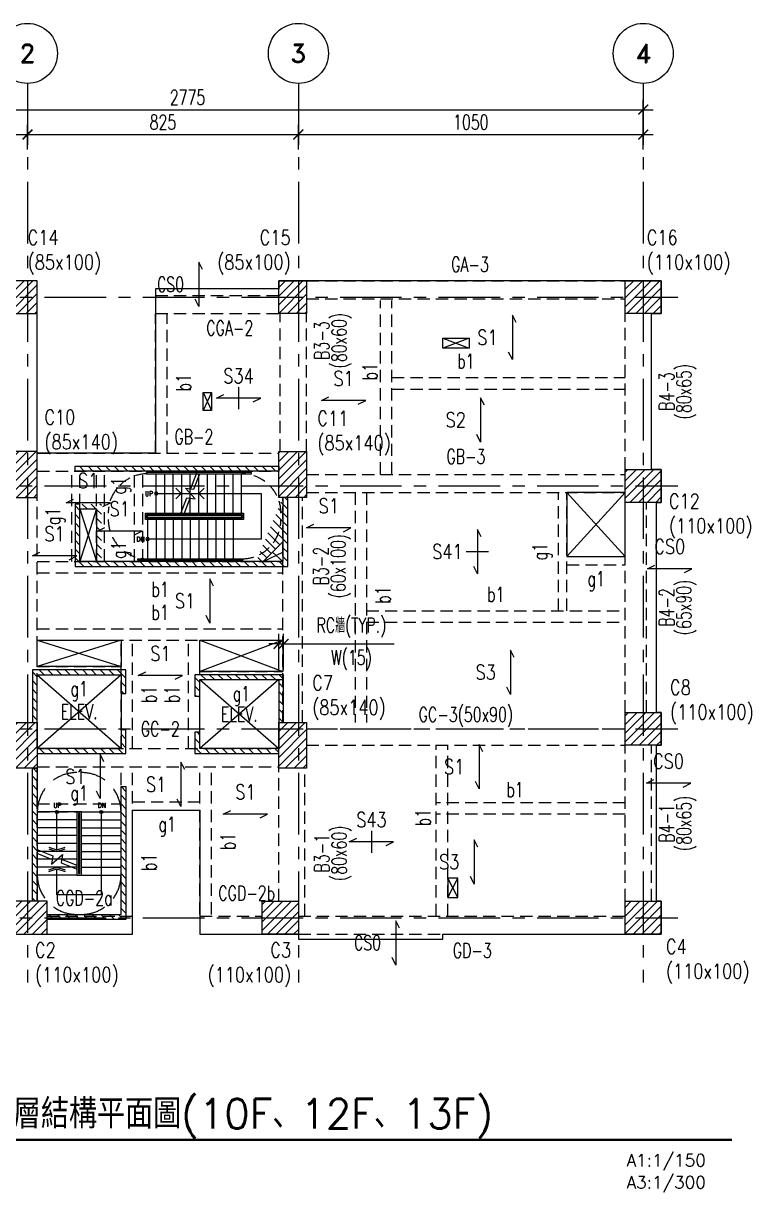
# Model space of a CAD drawing. Header units: millimetres. Extents: x -3377 to 119122, y -22007 to 15479.
# Drawn here: x 65239 to 67457, y -17970 to -14409 of the extents above; entities that cross this region are included whole.
import ezdxf
from ezdxf.enums import TextEntityAlignment as Align

# ---------------------------------------------------------------- set-up
doc = ezdxf.new("R2010")
doc.units = ezdxf.units.MM
doc.header["$LTSCALE"] = 150
doc.header["$MEASUREMENT"] = 0
for name, pattern in [('CENTER', [2, 1.25, -0.25, 0.25, -0.25]), ('CONTINOUS', [0]), ('HIDDEN', [0.375, 0.25, -0.125]), ('HIDDENX2', [0.75, 0.5, -0.25])]:
    doc.linetypes.add(name, pattern=pattern)
doc.layers.get('0').update_dxf_attribs({"plot": 0})
for name, color, linetype in [('S-COL', 7, 'Continuous'), ('S-COLB', 4, 'HIDDEN'), ('S-CONCB-W', 140, 'HIDDEN'), ('S-CONCWALL', 30, 'Continuous'), ('S-DIM', 2, 'Continuous'), ('S-GRID', 1, 'CENTER'), ('S-GRID-DIM', 2, 'Continuous'), ('S-GRID-T', 3, 'Continuous'), ('S-HATCH-COL', 13, 'Continuous'), ('S-HATCH-CONCWALL', 161, 'Continuous'), ('S-OPEN', 13, 'Continuous'), ('S-RCBMB', 3, 'HIDDEN'), ('S-RCBMG', 2, 'HIDDEN'), ('S-SLAB', 5, 'Continuous'), ('S-SLABT', 2, 'Continuous'), ('S-STAIR', 1, 'Continuous'), ('S-TEXT', 2, 'Continuous'), ('S-TEXTB', 3, 'Continuous'), ('S-TEXTC', 3, 'Continuous'), ('S-TEXTG', 2, 'Continuous'), ('S-TITLE', 2, 'Continuous')]:
    doc.layers.add(name, color=color, linetype=linetype)
doc.styles.add('3E', font='simplex.shx', dxfattribs={"width": 0.8, "height": 45, "bigfont": 'dayus.shx'})
doc.styles.add('CD1', font='romand', dxfattribs={"height": 3})
doc.styles.add('CD2', font='romand', dxfattribs={"height": 15})
doc.styles.add('CHINA', font='romans.shx', dxfattribs={"width": 0.8, "bigfont": 'china.shx'})
doc.styles.add('CS4', font='romans.shx', dxfattribs={"width": 0.7, "height": 45, "bigfont": 'lsp.shx'})
doc.dimstyles.new('DIM150', dxfattribs={"dimscale": 15, "dimtxt": 3, "dimasz": 2, "dimexe": 2, "dimexo": 2, "dimgap": 1, "dimtad": 1, "dimdec": 1, "dimdsep": 46, "dimtxsty": 'CS4', "dimblk1": 'ARCHTICK', "dimblk2": 'ARCHTICK', "dimsah": 1, "dimcen": 2, "dimdle": 2, "dimadec": 0, "dimazin": 0, "dimtfac": 1, "dimtdec": 1, "dimtmove": 0, "dimatfit": 3, "dimldrblk": 'TAA', "dimfxl": 0, "dimtolj": 1, "dimarcsym": 0})

# ---------------------------------------------------------------- blocks, each defined once
blk = doc.blocks.new('SG1')
at = {"layer": 'S-GRID-T'}
blk.add_circle((0, 6.09375), 6.09375, dxfattribs=at)
at = {"layer": 'S-GRID-T', "style": 'CD2'}
blk.add_attdef('GRID-BUB', text='', height=3.75, dxfattribs=at).set_placement((0, 6.09375), align=Align.MIDDLE_CENTER)
blk = doc.blocks.new('SG2')
at = {"layer": 'S-GRID-T'}
blk.add_circle((-6.09375, 0), 6.09375, dxfattribs=at)
at = {"layer": 'S-GRID-T', "style": 'CD2'}
blk.add_attdef('GRID-BUB', text='', height=3.75, dxfattribs=at).set_placement((-6.09375, 0), align=Align.MIDDLE_CENTER)
blk = doc.blocks.new('_ARCHTICK')
at = {"color": 0, "linetype": 'ByBlock', "const_width": 0.15}
blk.add_lwpolyline([(-0.5, -0.5), (0.5, 0.5)], dxfattribs=at)
blk = doc.blocks.new('*D71')
at = {"layer": 'DEFPOINTS', "color": 0, "transparency": 16777216}
for p in [(-5535.9, -424.9), (-8310.9, -500.6), (-5535.9, -500.6)]:
    blk.add_point(p, dxfattribs=at)
at = {"layer": 'S-GRID-DIM', "color": 0, "lineweight": -2, "transparency": 16777216}
for p, q in [((-8340.9, -424.9), (-5505.9, -424.9)), ((-8310.9, -470.6), (-8310.9, -394.9)), ((-5535.9, -470.6), (-5535.9, -394.9))]:
    blk.add_line(p, q, dxfattribs=at)
at = {"layer": 'S-GRID-DIM', "color": 0, "lineweight": -2, "transparency": 16777216, "xscale": 30, "yscale": 30, "zscale": 30, "rotation": 180}
blk.add_blockref('_ARCHTICK', (-8310.9, -424.9), dxfattribs=at)
at = {"layer": 'S-GRID-DIM', "color": 0, "lineweight": -2, "transparency": 16777216, "xscale": 30, "yscale": 30, "zscale": 30}
blk.add_blockref('_ARCHTICK', (-5535.9, -424.9), dxfattribs=at)
at = {"layer": 'S-GRID-DIM', "color": 0, "transparency": 16777216, "insert": (-6923.4, -387.4), "char_height": 45, "attachment_point": 5, "style": 'CS4'}
blk.add_mtext('\\A1;2775', dxfattribs=at)
blk = doc.blocks.new('TAA')
at = {"linetype": 'Continuous'}
blk.add_line((0, 0), (-1.66, 0), dxfattribs=at)
blk.add_solid([(-1.5, -0.25), (-1.5, 0.25), (0, 0)], dxfattribs=at)
blk = doc.blocks.new('*D72')
at = {"layer": 'DEFPOINTS', "color": 0, "transparency": 16777216}
for p in [(-7410.9, -500.6), (-8310.9, -576.2), (-7410.9, -576.2)]:
    blk.add_point(p, dxfattribs=at)
at = {"layer": 'S-GRID-DIM', "color": 0, "lineweight": -2, "transparency": 16777216}
for p, q in [((-8310.9, -546.2), (-8310.9, -470.6)), ((-7410.9, -546.2), (-7410.9, -470.6)), ((-8340.9, -500.6), (-7380.9, -500.6))]:
    blk.add_line(p, q, dxfattribs=at)
at = {"layer": 'S-GRID-DIM', "color": 0, "lineweight": -2, "transparency": 16777216, "xscale": 30, "yscale": 30, "zscale": 30, "rotation": 180}
blk.add_blockref('_ARCHTICK', (-8310.9, -500.6), dxfattribs=at)
at = {"layer": 'S-GRID-DIM', "color": 0, "lineweight": -2, "transparency": 16777216, "xscale": 30, "yscale": 30, "zscale": 30}
blk.add_blockref('_ARCHTICK', (-7410.9, -500.6), dxfattribs=at)
at = {"layer": 'S-GRID-DIM', "color": 0, "transparency": 16777216, "insert": (-7860.9, -463.1), "char_height": 45, "attachment_point": 5, "style": 'CS4'}
blk.add_mtext('\\A1;900', dxfattribs=at)
blk = doc.blocks.new('*D73')
at = {"layer": 'DEFPOINTS', "color": 0, "transparency": 16777216}
for p in [(-6585.9, -500.6), (-7410.9, -576.2), (-6585.9, -576.2)]:
    blk.add_point(p, dxfattribs=at)
at = {"layer": 'S-GRID-DIM', "color": 0, "lineweight": -2, "transparency": 16777216}
for p, q in [((-7410.9, -546.2), (-7410.9, -470.6)), ((-6585.9, -546.2), (-6585.9, -470.6)), ((-7440.9, -500.6), (-6555.9, -500.6))]:
    blk.add_line(p, q, dxfattribs=at)
at = {"layer": 'S-GRID-DIM', "color": 0, "lineweight": -2, "transparency": 16777216, "xscale": 30, "yscale": 30, "zscale": 30, "rotation": 180}
blk.add_blockref('_ARCHTICK', (-7410.9, -500.6), dxfattribs=at)
at = {"layer": 'S-GRID-DIM', "color": 0, "lineweight": -2, "transparency": 16777216, "xscale": 30, "yscale": 30, "zscale": 30}
blk.add_blockref('_ARCHTICK', (-6585.9, -500.6), dxfattribs=at)
at = {"layer": 'S-GRID-DIM', "color": 0, "transparency": 16777216, "insert": (-6998.4, -463.1), "char_height": 45, "attachment_point": 5, "style": 'CS4'}
blk.add_mtext('\\A1;825', dxfattribs=at)
blk = doc.blocks.new('*D74')
at = {"layer": 'DEFPOINTS', "color": 0, "transparency": 16777216}
for p in [(-5535.9, -500.6), (-6585.9, -576.2), (-5535.9, -576.2)]:
    blk.add_point(p, dxfattribs=at)
at = {"layer": 'S-GRID-DIM', "color": 0, "lineweight": -2, "transparency": 16777216}
for p, q in [((-6585.9, -546.2), (-6585.9, -470.6)), ((-5535.9, -546.2), (-5535.9, -470.6)), ((-6615.9, -500.6), (-5505.9, -500.6))]:
    blk.add_line(p, q, dxfattribs=at)
at = {"layer": 'S-GRID-DIM', "color": 0, "lineweight": -2, "transparency": 16777216, "xscale": 30, "yscale": 30, "zscale": 30, "rotation": 180}
blk.add_blockref('_ARCHTICK', (-6585.9, -500.6), dxfattribs=at)
at = {"layer": 'S-GRID-DIM', "color": 0, "lineweight": -2, "transparency": 16777216, "xscale": 30, "yscale": 30, "zscale": 30}
blk.add_blockref('_ARCHTICK', (-5535.9, -500.6), dxfattribs=at)
at = {"layer": 'S-GRID-DIM', "color": 0, "transparency": 16777216, "insert": (-6060.9, -463.1), "char_height": 45, "attachment_point": 5, "style": 'CS4'}
blk.add_mtext('\\A1;1050', dxfattribs=at)
blk = doc.blocks.new('*D75')
at = {"layer": 'DEFPOINTS', "color": 0, "transparency": 16777216}
for p in [(-8779.1, -995.9), (-8703.4, -995.9), (-8703.4, -2885.9)]:
    blk.add_point(p, dxfattribs=at)
at = {"layer": 'S-GRID-DIM', "color": 0, "lineweight": -2, "transparency": 16777216}
for p, q in [((-8733.4, -995.9), (-8809.1, -995.9)), ((-8779.1, -2915.9), (-8779.1, -965.9)), ((-8733.4, -2885.9), (-8809.1, -2885.9))]:
    blk.add_line(p, q, dxfattribs=at)
at = {"layer": 'S-GRID-DIM', "color": 0, "lineweight": -2, "transparency": 16777216, "xscale": 30, "yscale": 30, "zscale": 30}
for p, rotation in [((-8779.1, -995.9), 90), ((-8779.1, -2885.9), 270)]:
    blk.add_blockref('_ARCHTICK', p, dxfattribs=dict(at, rotation=rotation))
at = {"layer": 'S-GRID-DIM', "color": 0, "transparency": 16777216, "insert": (-8816.6, -1940.9), "char_height": 45, "attachment_point": 5, "rotation": 90, "style": 'CS4'}
blk.add_mtext('\\A1;1890', dxfattribs=at)
blk = doc.blocks.new('*D76')
at = {"layer": 'DEFPOINTS', "color": 0, "transparency": 16777216}
for p in [(-8703.4, -2310.9), (-8627.8, -2310.9), (-8627.8, -2885.9)]:
    blk.add_point(p, dxfattribs=at)
at = {"layer": 'S-GRID-DIM', "color": 0, "lineweight": -2, "transparency": 16777216}
for p, q in [((-8657.8, -2310.9), (-8733.4, -2310.9)), ((-8703.4, -2915.9), (-8703.4, -2280.9)), ((-8657.8, -2885.9), (-8733.4, -2885.9))]:
    blk.add_line(p, q, dxfattribs=at)
at = {"layer": 'S-GRID-DIM', "color": 0, "lineweight": -2, "transparency": 16777216, "xscale": 30, "yscale": 30, "zscale": 30}
for p, rotation in [((-8703.4, -2310.9), 90), ((-8703.4, -2885.9), 270)]:
    blk.add_blockref('_ARCHTICK', p, dxfattribs=dict(at, rotation=rotation))
at = {"layer": 'S-GRID-DIM', "color": 0, "transparency": 16777216, "insert": (-8740.9, -2598.4), "char_height": 45, "attachment_point": 5, "rotation": 90, "style": 'CS4'}
blk.add_mtext('\\A1;575', dxfattribs=at)
blk = doc.blocks.new('*D77')
at = {"layer": 'DEFPOINTS', "color": 0, "transparency": 16777216}
for p in [(-8703.4, -1570.9), (-8627.8, -1570.9), (-8627.8, -2310.9)]:
    blk.add_point(p, dxfattribs=at)
at = {"layer": 'S-GRID-DIM', "color": 0, "lineweight": -2, "transparency": 16777216}
for p, q in [((-8703.4, -2340.9), (-8703.4, -1540.9)), ((-8657.8, -1570.9), (-8733.4, -1570.9)), ((-8657.8, -2310.9), (-8733.4, -2310.9))]:
    blk.add_line(p, q, dxfattribs=at)
at = {"layer": 'S-GRID-DIM', "color": 0, "lineweight": -2, "transparency": 16777216, "xscale": 30, "yscale": 30, "zscale": 30}
for p, rotation in [((-8703.4, -1570.9), 90), ((-8703.4, -2310.9), 270)]:
    blk.add_blockref('_ARCHTICK', p, dxfattribs=dict(at, rotation=rotation))
at = {"layer": 'S-GRID-DIM', "color": 0, "transparency": 16777216, "insert": (-8740.9, -1940.9), "char_height": 45, "attachment_point": 5, "rotation": 90, "style": 'CS4'}
blk.add_mtext('\\A1;740', dxfattribs=at)
blk = doc.blocks.new('*D78')
at = {"layer": 'DEFPOINTS', "color": 0, "transparency": 16777216}
for p in [(-8703.4, -995.9), (-8627.8, -995.9), (-8627.8, -1570.9)]:
    blk.add_point(p, dxfattribs=at)
at = {"layer": 'S-GRID-DIM', "color": 0, "lineweight": -2, "transparency": 16777216}
for p, q in [((-8657.8, -995.9), (-8733.4, -995.9)), ((-8703.4, -1600.9), (-8703.4, -965.9)), ((-8657.8, -1570.9), (-8733.4, -1570.9))]:
    blk.add_line(p, q, dxfattribs=at)
at = {"layer": 'S-GRID-DIM', "color": 0, "lineweight": -2, "transparency": 16777216, "xscale": 30, "yscale": 30, "zscale": 30}
for p, rotation in [((-8703.4, -995.9), 90), ((-8703.4, -1570.9), 270)]:
    blk.add_blockref('_ARCHTICK', p, dxfattribs=dict(at, rotation=rotation))
at = {"layer": 'S-GRID-DIM', "color": 0, "transparency": 16777216, "insert": (-8740.9, -1283.4), "char_height": 45, "attachment_point": 5, "rotation": 90, "style": 'CS4'}
blk.add_mtext('\\A1;575', dxfattribs=at)
blk = doc.blocks.new('COL(2F-16F)')
for points in [[(-8365.9, -945.9), (-8255.9, -945.9), (-8255.9, -1045.9), (-8365.9, -1045.9)], [(-7380.9, -945.9), (-7465.9, -945.9), (-7465.9, -1045.9), (-7380.9, -1045.9)], [(-6645.9, -945.9), (-6560.9, -945.9), (-6560.9, -1045.9), (-6645.9, -1045.9)], [(-5590.9, -945.9), (-5480.9, -945.9), (-5480.9, -1045.9), (-5590.9, -1045.9)], [(-7380.9, -1465.9), (-7465.9, -1465.9), (-7465.9, -1605.9), (-7380.9, -1605.9)], [(-6645.9, -1465.9), (-6560.9, -1465.9), (-6560.9, -1605.9), (-6645.9, -1605.9)], [(-8365.9, -1510.9), (-8255.9, -1510.9), (-8255.9, -1610.9), (-8365.9, -1610.9)], [(-5590.9, -1520.9), (-5480.9, -1520.9), (-5480.9, -1620.9), (-5590.9, -1620.9)], [(-8365.9, -2245.9), (-8255.9, -2245.9), (-8255.9, -2345.9), (-8365.9, -2345.9)], [(-5590.9, -2260.9), (-5480.9, -2260.9), (-5480.9, -2360.9), (-5590.9, -2360.9)], [(-7465.9, -2290.9), (-7380.9, -2290.9), (-7380.9, -2430.9), (-7465.9, -2430.9)], [(-6645.9, -2290.9), (-6560.9, -2290.9), (-6560.9, -2430.9), (-6645.9, -2430.9)], [(-8365.9, -2835.9), (-8255.9, -2835.9), (-8255.9, -2935.9), (-8365.9, -2935.9)], [(-7350.9, -2835.9), (-7460.9, -2835.9), (-7460.9, -2935.9), (-7350.9, -2935.9)], [(-6695.9, -2835.9), (-6585.9, -2835.9), (-6585.9, -2935.9), (-6695.9, -2935.9)], [(-5590.9, -2835.9), (-5480.9, -2835.9), (-5480.9, -2935.9), (-5590.9, -2935.9)]]:
    blk.add_lwpolyline(points, close=True)
blk = doc.blocks.new('WALL(2F-14F)')
for points in [[(-7265.9, -1510.9), (-6645.9, -1510.9), (-6645.9, -1525.9), (-7265.9, -1525.9)], [(-7395.9, -2430.9), (-7380.9, -2430.9), (-7380.9, -2835.9), (-7395.9, -2835.9)]]:
    blk.add_lwpolyline(points, close=True)
for points in [[(-6633.4, -1800.9), (-7250.9, -1800.9), (-7250.9, -1625.9), (-7265.9, -1625.9), (-7265.9, -1815.9), (-6618.4, -1815.9), (-6618.4, -1605.9), (-6633.4, -1605.9)], [(-6633.4, -1605.9), (-6633.4, -1800.9)], [(-7380.9, -2290.9), (-7380.9, -2145.9), (-7125.9, -2145.9), (-7125.9, -2203.4), (-7110.9, -2203.4), (-7110.9, -2130.9), (-7395.9, -2130.9), (-7395.9, -2290.9), (-7380.9, -2290.9)], [(-6630.9, -2290.9), (-6630.9, -2145.9), (-6900.9, -2145.9), (-6900.9, -2210.9), (-6885.9, -2210.9), (-6885.9, -2160.9), (-6645.9, -2160.9), (-6645.9, -2290.9), (-6630.9, -2290.9)], [(-7380.9, -2385.9), (-7110.9, -2385.9), (-7110.9, -2313.4), (-7125.9, -2313.4), (-7125.9, -2370.9), (-7380.9, -2370.9), (-7380.9, -2385.9)], [(-7350.9, -2875.9), (-7125.9, -2875.9), (-7125.9, -2485.9), (-7110.9, -2485.9), (-7110.9, -2890.9), (-7350.9, -2890.9), (-7350.9, -2875.9)]]:
    blk.add_lwpolyline(points)
at = {"elevation": 1.1}
blk.add_lwpolyline([(-6645.9, -2370.9), (-6885.9, -2370.9), (-6885.9, -2320.9), (-6900.9, -2320.9), (-6900.9, -2385.9), (-6645.9, -2385.9), (-6645.9, -2370.9)], dxfattribs=at)
blk = doc.blocks.new('*D79')
at = {"layer": 'DEFPOINTS', "color": 0, "transparency": 16777216}
for p in [(66031.5, -16298.8), (66016.5, -16408), (66031.5, -16408)]:
    blk.add_point(p, dxfattribs=at)
at = {"layer": 'S-DIM', "color": 0, "lineweight": -2, "transparency": 16777216}
for p, q in [((66016.5, -16378), (66016.5, -16268.8)), ((66031.5, -16378), (66031.5, -16268.8)), ((66016.5, -16298.8), (65986.5, -16298.8)), ((66016.5, -16298.8), (66031.5, -16298.8)), ((66031.5, -16298.8), (66367.8, -16298.8))]:
    blk.add_line(p, q, dxfattribs=at)
at = {"layer": 'S-DIM', "color": 0, "lineweight": -2, "transparency": 16777216, "xscale": 30, "yscale": 30, "zscale": 30}
blk.add_blockref('_ARCHTICK', (66016.5, -16298.8), dxfattribs=at)
at = {"layer": 'S-DIM', "color": 0, "lineweight": -2, "transparency": 16777216, "xscale": 30, "yscale": 30, "zscale": 30, "rotation": 180}
blk.add_blockref('_ARCHTICK', (66031.5, -16298.8), dxfattribs=at)
at = {"layer": 'S-DIM', "color": 0, "transparency": 16777216, "char_height": 45, "attachment_point": 5, "style": 'CS4'}
for s, insert in [('\\A1;RC牆(TYP.)', (66237.9, -16249.5)), ('\\A1;W(15)', (66237.9, -16348.1))]:
    blk.add_mtext(s, dxfattribs=dict(at, insert=insert))
blk = doc.blocks.new('_PStStr')
blk.add_circle((0, 0), 0.05)
blk = doc.blocks.new('STAIR(2F-16F)')
for p, q in [((-7018.9, -1653.9, -0.5), (-7018.9, -1533.9, -0.5)), ((-6992.9, -1653.9), (-6992.9, -1533.9)), ((-6966.9, -1653.9), (-6966.9, -1533.9)), ((-6940.9, -1653.9), (-6940.9, -1533.9)), ((-6914.9, -1653.9), (-6914.9, -1533.9)), ((-6896.2, -1532.1), (-6914.7, -1579.6)), ((-6888.9, -1653.9), (-6888.9, -1533.9)), ((-6862.9, -1653.9), (-6862.9, -1533.9)), ((-6836.9, -1653.9), (-6836.9, -1533.9)), ((-6810.9, -1653.9), (-6810.9, -1533.9)), ((-6784.9, -1653.9), (-6784.9, -1533.9)), ((-6758.9, -1653.9), (-6758.9, -1533.9)), ((-6933.6, -1655.7), (-6915.1, -1608.2)), ((-7044.9, -1672.9), (-7044.9, -1792.9)), ((-7018.9, -1672.9, 0.5), (-7018.9, -1792.9, 0.5)), ((-6992.9, -1672.9, 0.5), (-6992.9, -1792.9, 0.5)), ((-6966.9, -1672.9, 0.5), (-6966.9, -1792.9, 0.5)), ((-6940.9, -1672.9, 0.5), (-6940.9, -1792.9, 0.5)), ((-6914.9, -1672.9, 0.5), (-6914.9, -1792.9, 0.5)), ((-6888.9, -1672.9, 0.5), (-6888.9, -1792.9, 0.5)), ((-6862.9, -1672.9, 0.5), (-6862.9, -1792.9, 0.5)), ((-6836.9, -1672.9, 0.5), (-6836.9, -1792.9, 0.5)), ((-6810.9, -1672.9, 0.5), (-6810.9, -1792.9, 0.5)), ((-6784.9, -1672.9, 0.5), (-6784.9, -1792.9, 0.5)), ((-7185.9, -2563.9), (-7185.9, -2815.9)), ((-7382.7, -2689.6), (-7335.1, -2708.6)), ((-7320.9, -2815.9), (-7320.9, -2736.9)), ((-7259, -2727.3), (-7306.6, -2708.2)), ((-7185.9, -2815.9), (-7320.9, -2815.9))]:
    blk.add_line(p, q)
at = {"linetype": 'CONTINOUS'}
for p, q in [((-7260.9, -2563.9), (-7380.9, -2563.9)), ((-7260.9, -2563.9), (-7260.9, -2674.9)), ((-7245.9, -2563.9), (-7260.9, -2563.9)), ((-7245.9, -2563.9), (-7125.9, -2563.9)), ((-7245.9, -2755.9), (-7245.9, -2563.9)), ((-7260.9, -2587.9), (-7380.9, -2587.9)), ((-7255.9, -2568.9), (-7255.9, -2676.2)), ((-7250.9, -2568.9), (-7255.9, -2568.9)), ((-7250.9, -2750.9), (-7250.9, -2568.9)), ((-7245.9, -2587.9), (-7125.9, -2587.9)), ((-7260.9, -2611.9), (-7380.9, -2611.9)), ((-7245.9, -2611.9), (-7125.9, -2611.9)), ((-7260.9, -2635.9), (-7380.9, -2635.9)), ((-7260.9, -2659.9), (-7380.9, -2659.9)), ((-7245.9, -2635.9), (-7125.9, -2635.9)), ((-7245.9, -2659.9), (-7125.9, -2659.9)), ((-7260.9, -2683.9), (-7380.9, -2683.9)), ((-7260.9, -2683.9), (-7380.9, -2683.9)), ((-7260.9, -2674.9), (-7260.9, -2755.9)), ((-7255.9, -2676.2), (-7255.9, -2750.9)), ((-7245.9, -2683.9), (-7125.9, -2683.9)), ((-7245.9, -2683.9), (-7125.9, -2683.9)), ((-7260.9, -2707.9), (-7380.9, -2707.9)), ((-7260.9, -2731.9), (-7380.9, -2731.9)), ((-7260.9, -2731.9), (-7380.9, -2731.9)), ((-7245.9, -2707.9), (-7125.9, -2707.9)), ((-7245.9, -2731.9), (-7125.9, -2731.9)), ((-7245.9, -2731.9), (-7125.9, -2731.9)), ((-7260.9, -2755.9), (-7380.9, -2755.9)), ((-7260.9, -2755.9), (-7245.9, -2755.9)), ((-7255.9, -2750.9), (-7250.9, -2750.9)), ((-7245.9, -2755.9), (-7125.9, -2755.9))]:
    blk.add_line(p, q, dxfattribs=at)
for points, elevation in [([(-7048.9, -1533.9), (-6728.9, -1533.9), (-6728.9, -1529.9), (-7048.9, -1529.9)], -0.5), ([(-7074.9, -1792.9), (-6754.9, -1792.9), (-6754.9, -1796.9), (-7074.9, -1796.9)], 0.5)]:
    blk.add_lwpolyline(points, close=True, dxfattribs=dict(elevation=elevation))
for points in [[(-6942.9, -1652.1), (-6925.2, -1606.7), (-6899.9, -1610.5), (-6929.9, -1577.3), (-6904.5, -1581.2), (-6886.8, -1535.7)], [(-7018.9, -1593.9), (-7018.9, -1593.9), (-6698.9, -1593.9), (-6698.9, -1732.9), (-7044.9, -1732.9)], [(-6959.2, -1578), (-6943.3, -1593.9), (-6959.2, -1609.8)], [(-6873, -1578), (-6888.9, -1593.9), (-6873, -1609.8)], [(-7050.9, -1653.9), (-6752.9, -1653.9), (-6752.9, -1672.9), (-7050.9, -1672.9), (-7050.9, -1653.9), (-7050.9, -1653.9)], [(-7380.9, -2563.9), (-7380.9, -2755.9)], [(-7320.9, -2678.9), (-7320.9, -2563.9)], [(-7125.9, -2755.9), (-7125.9, -2563.9)], [(-7379, -2679.3), (-7333.5, -2697.5), (-7337.6, -2722.8), (-7304.2, -2693.1), (-7308.2, -2718.4), (-7262.7, -2736.6)], [(-7345.7, -2670.9), (-7320.9, -2678.9), (-7296.1, -2670.9)], [(-7345.7, -2675.9), (-7320.9, -2683.9), (-7296.1, -2675.9)], [(-7345.7, -2740), (-7320.9, -2731.9), (-7296.1, -2740)], [(-7345.7, -2745), (-7320.9, -2736.9), (-7296.1, -2745)]]:
    blk.add_lwpolyline(points)
for points in [[(-7046.9, -1657.9), (-6756.9, -1657.9), (-6756.9, -1668.9), (-7046.9, -1668.9)], [(-7044.9, -1659.9), (-6758.9, -1659.9), (-6758.9, -1666.9), (-7044.9, -1666.9)]]:
    blk.add_lwpolyline(points, close=True)
for centre in [(-7320.9, -2563.9), (-7185.9, -2563.9)]:
    blk.add_circle(centre, 5)
at = {"linetype": 'HIDDEN'}
for centre, start, end in [((-7044.9, -1653.9), 90, 180), ((-6758.9, -1653.9, 0.5), 0, 90), ((-7044.9, -1672.9, 0.5), 180, 270), ((-6758.9, -1672.9, 1.1), 270, 0)]:
    blk.add_arc(centre, 120, start, end, dxfattribs=at)
at = {"linetype": 'HIDDENX2'}
for centre, start, end in [((-7260.9, -2563.9), 90.0007, 179.9999), ((-7245.9, -2563.9), 0.0001, 89.9993), ((-7260.9, -2755.9), 180.0008, 270.0033), ((-7245.9, -2755.9), 269.9967, 359.9992)]:
    blk.add_arc(centre, 120, start, end, dxfattribs=at)
at = {"extrusion": (0, 0, -1), "xscale": 100.0331502916424, "yscale": 100.0331502916424, "zscale": -1.000331502916421, "rotation": 90}
for p in [(7018.9, -1593.9), (7044.9, -1732.9)]:
    blk.add_blockref('_PStStr', p, dxfattribs=at)
at = {"style": 'CHINA', "width": 0.8}
for s, p in [('UP', (-7053.1, -1601.6, -0.5)), ('DN', (-7079.1, -1740.6)), ('UP', (-7331.9, -2551.2)), ('DN', (-7196.9, -2551.2))]:
    blk.add_text(s, height=15, dxfattribs=at).set_placement(p)
blk = doc.blocks.new('LINE(2)')
at = {"layer": 'S-GRID'}
for points in [[(-8310.87, -344.9), (-8310.87, -3083.41)], [(-7410.87, -344.9), (-7410.87, -3083.41)], [(-6585.87, -344.9), (-6585.87, -3083.41)], [(-5535.87, -344.9), (-5535.87, -3083.41)], [(-8859.11, -995.91), (-5430.87, -995.91)], [(-8859.11, -1570.91), (-5430.87, -1570.91)], [(-8859.11, -2310.91), (-5430.87, -2310.91)], [(-8859.11, -2885.91), (-5430.87, -2885.91)]]:
    blk.add_lwpolyline(points, dxfattribs=at)
at = {"layer": 'S-GRID-T', "xscale": 15, "yscale": 15, "zscale": 15}
for name, p, values in [('SG1', (-8310.87, -344.9), {'GRID-BUB': '1'}), ('SG1', (-7410.87, -344.9), {'GRID-BUB': '2'}), ('SG1', (-6585.87, -344.9), {'GRID-BUB': '3'}), ('SG1', (-5535.87, -344.9), {'GRID-BUB': '4'}), ('SG2', (-8859.11, -995.91), {'GRID-BUB': 'A'}), ('SG2', (-8859.11, -1570.91), {'GRID-BUB': 'B'}), ('SG2', (-8859.11, -2310.91), {'GRID-BUB': 'C'}), ('SG2', (-8859.11, -2885.91), {'GRID-BUB': 'D'})]:
    blk.add_blockref(name, p, dxfattribs=at).add_auto_attribs(values)
at = {"layer": 'S-GRID-DIM'}
for base, p1, p2, picture, middle in [((-5535.87, -424.9), (-8310.87, -500.57), (-5535.87, -500.57), '*D71', (-6923.37, -387.4)), ((-7410.87, -500.57), (-8310.87, -576.23), (-7410.87, -576.23), '*D72', (-7860.87, -463.07)), ((-6585.87, -500.57), (-7410.87, -576.23), (-6585.87, -576.23), '*D73', (-6998.37, -463.07)), ((-5535.87, -500.57), (-6585.87, -576.23), (-5535.87, -576.23), '*D74', (-6060.87, -463.07))]:
    dim = blk.add_linear_dim(base=base, p1=p1, p2=p2, dimstyle='DIM150', dxfattribs=at)
    dim.commit()
    dim.dimension.update_dxf_attribs({"geometry": picture, "text_midpoint": middle})
for base, p1, p2, picture, middle in [((-8779.11, -995.91), (-8703.44, -2885.91), (-8703.44, -995.91), '*D75', (-8816.61, -1940.91)), ((-8703.44, -995.91), (-8627.78, -1570.91), (-8627.78, -995.91), '*D78', (-8740.94, -1283.41)), ((-8703.44, -1570.91), (-8627.78, -2310.91), (-8627.78, -1570.91), '*D77', (-8740.94, -1940.91)), ((-8703.44, -2310.91), (-8627.78, -2885.91), (-8627.78, -2310.91), '*D76', (-8740.94, -2598.41))]:
    dim = blk.add_linear_dim(base=base, p1=p1, p2=p2, angle=90, dimstyle='DIM150', dxfattribs=at)
    dim.commit()
    dim.dimension.update_dxf_attribs({"geometry": picture, "text_midpoint": middle})

msp = doc.modelspace()

# ---------------------------------------------------------------- hatches: boundary and pattern name
at = {"layer": 'S-HATCH-COL'}
h = msp.add_hatch(dxfattribs=at)
h.set_pattern_fill('ANSI31', color=256, scale=150, style=0)
h.set_pattern_definition([(45, (24220.8, -22007.182), (-13.258252, 13.258252), [])])
h.paths.add_polyline_path([(67071.53, -15767.95), (67181.53, -15767.95), (67181.53, -15867.95), (67071.53, -15867.95)])
h.paths.add_polyline_path([(67071.53, -16507.95), (67181.53, -16507.95), (67181.53, -16607.95), (67071.53, -16607.95)])
h.paths.add_polyline_path([(67071.53, -17082.95), (67181.53, -17082.95), (67181.53, -17182.95), (67071.53, -17182.95)])
h.paths.add_polyline_path([(65966.53, -17082.95), (66076.53, -17082.95), (66076.53, -17182.95), (65966.53, -17182.95)])
h.paths.add_polyline_path([(65311.53, -17082.95), (65201.53, -17082.95), (65201.53, -17182.95), (65311.53, -17182.95)])
h.paths.add_polyline_path([(64296.53, -15192.95), (64406.53, -15192.95), (64406.53, -15292.95), (64296.53, -15292.95)])
h.paths.add_polyline_path([(64296.53, -15757.95), (64406.53, -15757.95), (64406.53, -15857.95), (64296.53, -15857.95)])
h.paths.add_polyline_path([(64296.53, -16492.95), (64406.53, -16492.95), (64406.53, -16592.95), (64296.53, -16592.95)])
h.paths.add_polyline_path([(64296.53, -17082.95), (64406.53, -17082.95), (64406.53, -17182.95), (64296.53, -17182.95)])
h.paths.add_polyline_path([(65281.53, -15192.95), (65196.53, -15192.95), (65196.53, -15292.95), (65281.53, -15292.95)])
h.paths.add_polyline_path([(66016.53, -16537.96), (66101.53, -16537.96), (66101.53, -16677.95), (66016.53, -16677.95)])
h.paths.add_polyline_path([(66016.53, -15712.95), (66101.53, -15712.95), (66101.53, -15852.95), (66016.53, -15852.95)])
h.paths.add_polyline_path([(65281.53, -15712.95), (65196.53, -15712.95), (65196.53, -15852.95), (65281.53, -15852.95)])
h.paths.add_polyline_path([(65196.53, -16537.95), (65281.53, -16537.95), (65281.53, -16677.95), (65196.53, -16677.95)])
h.paths.add_polyline_path([(66016.53, -15192.95), (66101.53, -15192.95), (66101.53, -15292.95), (66016.53, -15292.95)])
h.paths.add_polyline_path([(67071.53, -15192.95), (67181.53, -15192.95), (67181.53, -15292.95), (67071.53, -15292.95)])
at = {"layer": 'S-HATCH-CONCWALL'}
h = msp.add_hatch(dxfattribs=at)
h.set_pattern_fill('ANSI31', color=256, scale=150, angle=90, style=0)
h.set_pattern_definition([(135, (24220.8, -22007.182), (-13.258252, -13.258252), [])])
h.paths.add_polyline_path([(65266.53, -16677.95), (65281.53, -16677.95), (65281.53, -17082.95), (65266.53, -17082.95)])
h.paths.add_polyline_path([(65311.53, -17122.95), (65536.53, -17122.95), (65536.53, -16732.95), (65551.53, -16732.95), (65551.53, -17137.95), (65311.53, -17137.95)])
h.paths.add_polyline_path([(65281.53, -16632.95), (65551.53, -16632.95), (65551.53, -16560.45), (65536.53, -16560.45), (65536.53, -16617.95), (65281.53, -16617.95)])
h.paths.add_polyline_path([(65281.53, -16537.95), (65281.53, -16392.95), (65536.53, -16392.95), (65536.53, -16450.45), (65551.53, -16450.45), (65551.53, -16377.95), (65266.53, -16377.95), (65266.53, -16537.95)])
h.paths.add_polyline_path([(66031.53, -16537.95), (66031.53, -16392.95), (65761.53, -16392.95), (65761.53, -16457.95), (65776.53, -16457.95), (65776.53, -16407.95), (66016.53, -16407.95), (66016.53, -16537.96)])
edge = h.paths.add_edge_path()
edge.add_line((66016.53, -16617.95), (65776.53, -16617.95))
edge.add_line((65776.53, -16617.95), (65776.53, -16567.95))
edge.add_line((65776.53, -16567.95), (65761.53, -16567.95))
edge.add_line((65761.53, -16567.95), (65761.53, -16632.95))
edge.add_line((65761.53, -16632.95), (66016.53, -16632.95))
edge.add_line((66016.53, -16632.95), (66016.53, -16617.95))
h.paths.add_polyline_path([(65396.53, -15757.95), (66016.53, -15757.95), (66016.53, -15772.95), (65396.53, -15772.95)])
edge = h.paths.add_edge_path(flags=16)
edge.add_line((66029.03, -15852.95), (66029.03, -15966.74))
h.paths.add_polyline_path([(65411.53, -15887.95), (65461.53, -15887.95), (65461.53, -16047.95), (65411.53, -16047.95)], flags=17)
edge = h.paths.add_edge_path(flags=16)
edge.add_line((65947.82, -16047.95), (66029.03, -15966.74))
edge = h.paths.add_edge_path(flags=16)
edge.add_line((66029.03, -15987.95), (65969.03, -16047.95))
edge = h.paths.add_edge_path()
edge.add_line((65947.82, -16047.95), (65476.53, -16047.95))
edge.add_line((65476.53, -16047.95), (65476.53, -15872.95))
edge.add_line((65476.53, -15872.95), (65396.53, -15872.95))
edge.add_line((65396.53, -15872.95), (65396.53, -16062.95))
edge.add_line((65396.53, -16062.95), (66044.03, -16062.95))
edge.add_line((66044.03, -16062.95), (66044.03, -15852.95))
edge.add_line((66044.03, -15852.95), (66029.03, -15852.95))
edge = h.paths.add_edge_path(flags=16)
edge.add_line((66029.03, -15987.95), (66029.03, -16047.95))
edge.add_line((66029.03, -16047.95), (65969.03, -16047.95))

# ---------------------------------------------------------------- linework, layer by layer
at = {"layer": 'S-OPEN'}
for p, q in [((66516.53, -15367.95), (66596.53, -15397.95)), ((66596.53, -15367.95), (66516.53, -15397.95)), ((65786.53, -15532.95), (65811.53, -15587.95)), ((65811.53, -15532.95), (65786.53, -15587.95)), ((66894.03, -16032.95), (67071.53, -15837.95)), ((67071.53, -16032.95), (66894.03, -15837.95)), ((65411.53, -15887.95), (65461.53, -16047.95)), ((65461.53, -15887.95), (65411.53, -16047.95)), ((65281.53, -16287.95), (65536.53, -16367.95)), ((65536.53, -16287.95), (65281.53, -16367.95)), ((65776.53, -16287.95), (66029.03, -16382.95)), ((66029.03, -16287.95), (65776.53, -16382.95)), ((65281.53, -16392.95), (65536.53, -16617.95)), ((65536.53, -16392.95), (65281.53, -16617.95)), ((65776.53, -16407.95), (66016.53, -16617.95)), ((66016.53, -16407.95), (65776.53, -16617.95)), ((66531.53, -17070.95), (66561.53, -17012.95)), ((66561.53, -17070.95), (66531.53, -17012.95))]:
    msp.add_line(p, q, dxfattribs=at)
for points in [[(65969.03, -16047.95), (66029.03, -16020.02)], [(65997.75, -16019.23), (66029.03, -16047.95)]]:
    msp.add_lwpolyline(points, dxfattribs=at)
at = {"layer": 'S-RCBMB'}
for p, q in [((66326.53, -15782.95), (66326.53, -15252.95)), ((66361.53, -15782.95), (66361.53, -15252.95)), ((65641.53, -15717.95), (65641.53, -15292.95)), ((65676.53, -15717.95), (65676.53, -15292.95)), ((66361.53, -15487.95), (67071.53, -15487.95)), ((66361.53, -15522.95), (67071.53, -15522.95)), ((65386.53, -16047.95, 0.54), (65386.53, -15772.95, 0.54)), ((65411.53, -16047.95, 0.54), (65411.53, -15772.95, 0.54)), ((65461.53, -16047.95, 0.54), (65461.53, -15772.95, 0.54)), ((65486.53, -16047.95, 0.54), (65486.53, -15772.95, 0.54)), ((65577.94, -16047.95, 0.54), (65577.94, -15772.95, 0.54)), ((65602.94, -16047.95, 0.54), (65602.94, -15772.95, 0.54)), ((66249.03, -15837.95), (66249.03, -16537.95)), ((66284.03, -15837.95), (66284.03, -16537.95)), ((66869.03, -16197.95), (66869.03, -15837.95)), ((66894.03, -16197.95), (66894.03, -15837.95)), ((65281.53, -16047.95, 0), (66029.03, -16047.95, 0)), ((66894.03, -16032.95), (67071.53, -16032.95)), ((66894.03, -16057.95), (67071.53, -16057.95)), ((65281.53, -16082.95, 0), (66029.03, -16082.95, 0)), ((66284.03, -16197.95), (67071.53, -16197.95)), ((66284.03, -16232.95), (67071.53, -16232.95)), ((65281.53, -16252.95, 0), (66029.03, -16252.95, 0)), ((65281.53, -16287.95, 0), (66029.03, -16287.95, 0)), ((65536.53, -16617.95), (65536.53, -16287.95)), ((65571.53, -16617.95), (65571.53, -16287.95)), ((65741.53, -16617.95), (65741.53, -16287.95)), ((65776.53, -16617.95), (65776.53, -16287.95)), ((65281.53, -16367.95), (65536.53, -16367.95)), ((65281.53, -16392.95), (65536.53, -16392.95)), ((65776.53, -16382.95), (66029.03, -16382.95)), ((65776.53, -16407.95), (66029.03, -16407.95)), ((66496.53, -17127.95), (66496.53, -16607.95)), ((66531.53, -17127.95), (66531.53, -16607.95)), ((65536.53, -17122.95), (65536.53, -16672.95)), ((65571.53, -17122.95), (65571.53, -16672.95)), ((65776.53, -17122.95), (65776.53, -16672.95)), ((65811.53, -17122.95), (65811.53, -16672.95)), ((65281.53, -16785.95), (65536.53, -16785.95)), ((65571.53, -16780.45), (65776.53, -16780.45)), ((65571.53, -16805.45), (65776.53, -16805.45)), ((67071.53, -16782.95), (66496.53, -16782.95)), ((65281.53, -16810.95), (65536.53, -16810.95)), ((67071.53, -16817.95), (66496.53, -16817.95))]:
    msp.add_line(p, q, dxfattribs=at)
at = {"layer": 'S-RCBMG'}
for p, q in [((66101.53, -15192.95, 1.07), (67071.53, -15192.95, 1.07)), ((65641.53, -15237.95), (66016.53, -15237.95)), ((66101.53, -15247.95, 1.07), (67071.53, -15247.95, 1.07)), ((65281.53, -15712.95), (65281.53, -15292.95)), ((65641.53, -15292.95), (66016.53, -15292.95)), ((66021.53, -15712.95), (66021.53, -15292.95)), ((66101.53, -15712.95), (66101.53, -15292.95)), ((67071.53, -15767.95), (67071.53, -15292.95)), ((67151.53, -15767.95), (67151.53, -15292.95)), ((65281.53, -15717.95), (66016.53, -15717.95)), ((65281.53, -15772.95), (66016.53, -15772.95)), ((66101.53, -15782.95), (67071.53, -15782.95)), ((66101.53, -15837.95), (67071.53, -15837.95)), ((65281.53, -16537.95), (65281.53, -15852.95)), ((66029.03, -16537.96), (66029.03, -15852.95)), ((66089.03, -16537.96), (66089.03, -15852.95)), ((67071.53, -16507.95), (67071.53, -15867.95)), ((67136.53, -16507.95), (67136.53, -15867.95)), ((66101.53, -16557.95), (67071.53, -16557.95)), ((65281.53, -16617.95), (66016.53, -16617.95)), ((66101.53, -16607.95), (67071.53, -16607.95)), ((67071.53, -17082.95), (67071.53, -16607.95)), ((67151.53, -17082.95), (67151.53, -16607.95)), ((65281.53, -16672.95), (66016.53, -16672.95)), ((65281.53, -17082.95), (65281.53, -16677.95)), ((66016.53, -17082.95), (66016.53, -16677.95)), ((66096.53, -17127.95), (66096.53, -16677.95)), ((65311.53, -17127.95), (65571.53, -17127.95)), ((65776.53, -17127.95), (65966.53, -17127.95)), ((66076.53, -17127.95), (67071.53, -17127.95)), ((65311.53, -17182.95), (65571.53, -17182.95)), ((65776.53, -17182.95), (65966.53, -17182.95)), ((66076.53, -17182.95), (67071.53, -17182.95))]:
    msp.add_line(p, q, dxfattribs=at)
at = {"layer": 'S-SLAB'}
for points in [[(65216.53, -17182.95), (65571.53, -17182.95), (65571.53, -16805.45), (65776.53, -16805.45), (65776.53, -17182.95), (65776.53, -17182.95), (66076.53, -17182.95), (66076.53, -17197.95), (66516.53, -17197.95), (66516.53, -17182.95), (67181.53, -17182.95), (67181.53, -17082.95), (67166.53, -17082.95), (67166.53, -16607.95), (67181.53, -16607.95), (67181.53, -16507.95), (67166.53, -16507.95), (67166.53, -16042.95), (67166.53, -16042.95), (67166.53, -15867.95), (67181.53, -15867.95), (67181.53, -15767.95), (67151.53, -15767.95), (67151.53, -15292.95), (67181.53, -15292.95), (67181.53, -15192.95), (66016.53, -15192.95), (66016.53, -15217.95), (65641.53, -15217.96), (65641.53, -15717.95), (65281.53, -15717.95), (65281.53, -15192.95), (65211.53, -15192.95)], [(65969.03, -16047.95), (66029.03, -15987.95), (66029.03, -16047.95), (65969.03, -16047.95)]]:
    msp.add_lwpolyline(points, dxfattribs=at)
for points in [[(66516.53, -15367.95), (66596.53, -15367.95), (66596.53, -15397.95), (66516.53, -15397.95)], [(65786.53, -15532.95), (65811.53, -15532.95), (65811.53, -15587.95), (65786.53, -15587.95)], [(66894.03, -16032.95), (67071.53, -16032.95), (67071.53, -15837.95), (66894.03, -15837.95)], [(65411.53, -15887.95), (65461.53, -15887.95), (65461.53, -16047.95), (65411.53, -16047.95)], [(65281.53, -16287.95), (65536.53, -16287.95), (65536.53, -16367.95), (65281.53, -16367.95)], [(65776.53, -16287.95), (66029.03, -16287.95), (66029.03, -16382.95), (65776.53, -16382.95)], [(65281.53, -16392.95), (65536.53, -16392.95), (65536.53, -16617.95), (65281.53, -16617.95)], [(65776.53, -16407.95), (66016.53, -16407.95), (66016.53, -16617.95), (65776.53, -16617.95)], [(66531.53, -17070.95), (66561.53, -17070.95), (66561.53, -17012.95), (66531.53, -17012.95)]]:
    msp.add_lwpolyline(points, close=True, dxfattribs=at)
at = {"layer": 'S-SLABT', "color": 1}
for p, q in [((65894.24, -15516.7), (65894.24, -15584.2)), ((66587.78, -16017.95), (66655.28, -16017.95)), ((66299.03, -16868.2), (66299.03, -16935.7))]:
    msp.add_line(p, q, dxfattribs=at)
for points in [[(65784.7, -15158.93), (65773.45, -15136.43), (65773.45, -15271.43), (65762.2, -15248.93)], [(65939.24, -15561.7), (65961.74, -15550.45), (65826.74, -15550.45), (65849.24, -15539.2)], [(66259.03, -15569.2), (66281.53, -15557.95), (66146.53, -15557.95), (66169.03, -15546.7)], [(66642.78, -15571.76), (66631.53, -15549.26), (66631.53, -15684.26), (66620.28, -15661.76)], [(65481.53, -15880.76), (65504.03, -15869.51), (65369.03, -15869.51), (65391.53, -15858.26)], [(66214.03, -15957.27), (66236.53, -15946.02), (66101.53, -15946.02), (66124.03, -15934.77)], [(66632.78, -15972.95), (66621.53, -15950.45), (66621.53, -16085.45), (66610.28, -16062.95)], [(67252.32, -16081.38), (67274.82, -16070.13), (67139.82, -16070.13), (67162.32, -16058.88)], [(66734.03, -16340.45), (66722.78, -16317.95), (66722.78, -16452.95), (66711.53, -16430.45)], [(65701.53, -16406.83), (65724.03, -16395.58), (65589.03, -16395.58), (65611.53, -16384.33)], [(66637.91, -16627.95), (66626.66, -16605.45), (66626.66, -16740.45), (66615.41, -16717.95)], [(65484.42, -16657.77), (65473.17, -16635.27), (65473.17, -16770.27), (65461.92, -16747.77)], [(65730.28, -16681.7), (65719.03, -16659.2), (65719.03, -16794.2), (65707.78, -16771.7)], [(67248.52, -16734.91), (67271.02, -16723.66), (67136.02, -16723.66), (67158.52, -16712.41)], [(65960.43, -16828.78), (65982.93, -16817.53), (65847.93, -16817.53), (65870.43, -16806.28)], [(66344.03, -16913.2), (66366.53, -16901.95), (66231.53, -16901.95), (66254.03, -16890.7)], [(66622.87, -16917.95), (66611.62, -16895.45), (66611.62, -17030.45), (66600.37, -17007.95)], [(66384.49, -17164.62), (66373.24, -17142.12), (66373.24, -17277.12), (66361.99, -17254.62)]]:
    msp.add_lwpolyline(points, dxfattribs=at)
for points, elevation in [([(66739.26, -15320.45), (66728.01, -15297.95), (66728.01, -15432.95), (66716.76, -15410.45)], 1.07), ([(65577.24, -15966.7), (65599.74, -15955.45), (65464.74, -15955.45), (65487.24, -15944.2)], 0.54), ([(65379.03, -16042.49), (65401.53, -16031.24), (65266.53, -16031.24), (65289.03, -16019.99)], 0), ([(65818.27, -16122.95), (65807.02, -16100.45), (65807.02, -16235.45), (65795.77, -16212.95)], 0)]:
    msp.add_lwpolyline(points, dxfattribs=dict(at, elevation=elevation))
at = {"layer": 'S-TITLE', "const_width": 6.25}
msp.add_lwpolyline([(64081.2, -17809.43), (67396.87, -17809.43)], dxfattribs=at)

# ---------------------------------------------------------------- block references
at = {"layer": 'S-COL'}
msp.add_blockref('COL(2F-16F)', (72662.4, -14247.05), dxfattribs=at)
at = {"layer": 'S-COLB'}
msp.add_blockref('COL(2F-16F)', (72662.4, -14247.05), dxfattribs=at)
at = {"layer": 'S-CONCB-W'}
msp.add_blockref('WALL(2F-14F)', (72662.4, -14247.05), dxfattribs=at)
at = {"layer": 'S-CONCWALL'}
msp.add_blockref('WALL(2F-14F)', (72662.4, -14247.05), dxfattribs=at)
at = {"layer": 'S-GRID'}
msp.add_blockref('LINE(2)', (72662.4, -14247.05), dxfattribs=at)
at = {"layer": 'S-STAIR'}
msp.add_blockref('STAIR(2F-16F)', (72662.4, -14247.05), dxfattribs=at)

# ---------------------------------------------------------------- texts
at = {"layer": 'S-SLABT', "color": 2}
for s, style, width, p in [('CS0', 'CS4', 0.7, (65728.45, -15226.43)), ('S1', '3E', 0.8, (66683.01, -15387.95, 1.07)), ('S2', '3E', 0.8, (66586.53, -15639.26)), ('S41', '3E', 0.8, (66576.53, -16040.45)), ('S1', '3E', 0.8, (65762.02, -16190.45, 0)), ('S3', '3E', 0.8, (66677.78, -16407.95)), ('S1', '3E', 0.8, (66581.66, -16695.45)), ('S1', '3E', 0.8, (65428.17, -16725.27)), ('S1', '3E', 0.8, (65674.03, -16749.2)), ('S3', '3E', 0.8, (66566.62, -16985.45)), ('CS0', 'CS4', 0.7, (66328.24, -17232.12))]:
    msp.add_text(s, height=45, dxfattribs=dict(at, style=style, width=width)).set_placement(p, align=Align.RIGHT)
at = {"layer": 'S-SLABT', "color": 2, "style": '3E', "width": 0.8}
for s, p in [('S34', (65894.24, -15505.45)), ('S1', (66214.03, -15512.95)), ('S1', (65436.53, -15824.51)), ('S1', (65532.24, -15910.45, 0.54)), ('S1', (66169.03, -15901.02)), ('S1', (65334.03, -15986.24, 0)), ('CS0', (67207.32, -16025.13)), ('S1', (65656.53, -16350.58)), ('CS0', (67203.52, -16678.66)), ('S1', (65915.43, -16772.53)), ('S43', (66299.03, -16856.95))]:
    msp.add_text(s, height=45, dxfattribs=at).set_placement(p, align=Align.CENTER)
at = {"layer": 'S-TEXT', "style": 'CS4', "width": 0.7}
for p in [(65409.03, -16505.45), (65896.53, -16512.95)]:
    msp.add_text('ELEV.', height=45, dxfattribs=at).set_placement(p, align=Align.MIDDLE_CENTER)
at = {"layer": 'S-TEXTB', "linetype": 'Continuous', "style": 'CS4', "width": 0.7}
for s, p in [('b1', (66586.53, -15437.95)), ('b1', (66586.53, -15437.95)), ('g1', (66982.78, -16107.95)), ('b1', (65655.28, -16132.95, 0)), ('b1', (66677.78, -16147.95, 0)), ('b1', (65655.28, -16202.95)), ('g1', (65409.03, -16442.95, 0)), ('g1', (65902.78, -16457.95, 0)), ('g1', (65409.03, -16760.5, 0)), ('b1', (66736.09, -16742.95, 0)), ('g1', (65676.53, -16855.45, 0))]:
    msp.add_text(s, height=45, dxfattribs=at).set_placement(p, align=Align.MIDDLE)
for s, p in [('b1', (65726.53, -15502.95)), ('b1', (66294.37, -15469.8)), ('g1', (66819.03, -16017.95)), ('b1', (66334.03, -16149.74)), ('b1', (65621.53, -16452.95)), ('b1', (65691.53, -16452.95)), ('b1', (66456.13, -16827.63)), ('b1', (65861.53, -16900.45)), ('b1', (65621.53, -16964.2))]:
    msp.add_text(s, height=45, rotation=90, dxfattribs=at).set_placement(p, align=Align.MIDDLE)
at = {"layer": 'S-TEXTB', "style": 'CS4', "width": 0.7}
for p in [(65536.53, -15817.48), (65336.53, -15910.45), (65536.53, -16013.33)]:
    msp.add_text('g1', height=45, rotation=90, dxfattribs=at).set_placement(p, align=Align.MIDDLE)
at = {"layer": 'S-TEXTC', "style": 'CS4', "width": 0.8}
for s, p in [('C14', (65252.23, -15083.65)), ('C16', (67137.29, -15083.65)), ('(85x100)', (65252.23, -15158.65)), ('(110x100)', (67137.29, -15158.65)), ('C10', (65303.3, -15631.3)), ('C11', (66134.23, -15634.47)), ('(85x140)', (65303.3, -15706.3)), ('(85x140)', (66134.23, -15709.47)), ('C12', (67204.71, -15887.05)), ('(110x100)', (67204.71, -15962.05)), ('C7', (66118.59, -16439.82)), ('C8', (67208.14, -16453.79)), ('(85x140)', (66118.59, -16514.82)), ('(110x100)', (67208.14, -16528.79)), ('C4', (67195.56, -17243.28)), ('C2', (65274.48, -17253.92)), ('(110x100)', (67195.56, -17318.28)), ('(110x100)', (65274.48, -17328.92))]:
    msp.add_text(s, height=45, dxfattribs=at).set_placement(p)
for s, p in [('C15', (66052.89, -15083.65)), ('(85x100)', (66052.89, -15158.65)), ('C3', (66054.49, -17253.92)), ('(110x100)', (66054.49, -17328.92))]:
    msp.add_text(s, height=45, dxfattribs=at).set_placement(p, align=Align.RIGHT)
at = {"layer": 'S-TEXTG', "style": 'CS4', "width": 0.7}
for s, p in [('GA-3', (66599.03, -15142.95)), ('CGA-2', (65867.69, -15336.98)), ('GB-3', (66586.53, -15727.95, -0.54)), ('GC-3(50x90)', (66586.53, -16517.2, -0.54))]:
    msp.add_text(s, height=45, dxfattribs=at).set_placement(p, align=Align.MIDDLE)
for s, p in [('GB-2', (65699.03, -15667.95, 0)), ('GD-3', (66546.53, -17232.95, 0))]:
    msp.add_text(s, height=45, dxfattribs=at).set_placement(p, align=Align.MIDDLE_LEFT)
at = {"layer": 'S-TEXTG', "char_height": 45, "attachment_point": 5, "rotation": 90, "line_spacing_factor": 0.7, "style": 'CS4'}
for s, insert in [('{\\W0.7;B3-3\\P(80x60)}', (66181.53, -15375.22)), ('{\\W0.7;B4-3\\P(80x65)}', (67231.53, -15530.45)), ('{\\W0.7;B3-2\\P(60x100)}', (66179.03, -16061.91)), ('{\\W0.7;B4-2\\P(65x90)}', (67231.53, -16187.95)), ('{\\W0.7;B4-1\\P(80x65)}', (67231.53, -16845.45)), ('{\\W0.7;B3-1\\P(80x60)}', (66181.53, -16936.53))]:
    msp.add_mtext(s, dxfattribs=dict(at, insert=insert))
at = {"layer": 'S-TEXTG', "char_height": 45, "attachment_point": 5, "line_spacing_factor": 0.7, "style": 'CS4'}
for s, insert in [('GC-2', (65656.11, -16557.95)), ('CGD-2a', (65424.03, -17072.95)), ('CGD-2b', (65919.14, -17058.21))]:
    msp.add_mtext(s, dxfattribs=dict(at, insert=insert))
at = {"layer": 'S-TITLE', "style": 'CS4'}
msp.add_text('十層、十二層、十三層結構平面圖(10F、12F、13F)', height=90, dxfattribs=at).set_placement((64437.39, -17775.04))
at = {"layer": 'S-TITLE', "style": 'CD1'}
for s, p in [('A1:1/150', (67317.1, -17890.25)), ('A3:1/300', (67317.1, -17957.75))]:
    msp.add_text(s, height=37.5, dxfattribs=at).set_placement(p, align=Align.RIGHT)

# ---------------------------------------------------------------- dimensions: what is measured, and where the dimension line sits
at = {"layer": 'S-DIM'}
dim = msp.add_linear_dim(base=(66031.53, -16298.81), p1=(66016.53, -16407.95), p2=(66031.53, -16407.95), text='RC牆(TYP.)\\XW(<>)', dimstyle='DIM150', dxfattribs=at)
dim.commit()
dim.dimension.update_dxf_attribs({"geometry": '*D79', "text_midpoint": (66237.89, -16298.81), "dimtype": 160})

doc.saveas('drawing.dxf')
